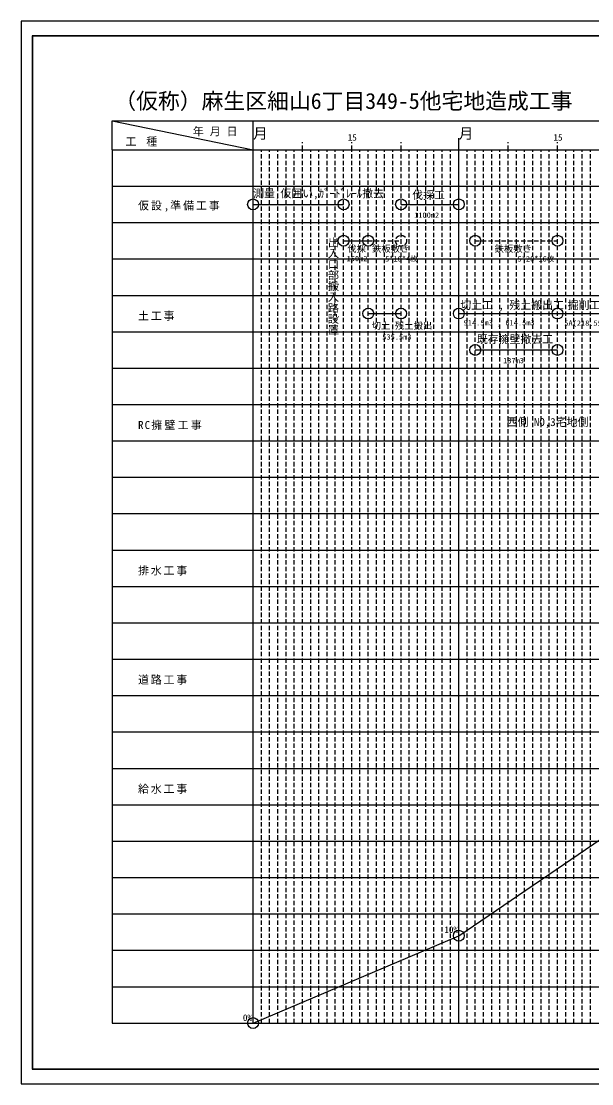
# Model space of a CAD drawing. Units: millimetres, scale not verified. Extents: x -20700 to 25880, y -14600 to 14600.
# Drawn here: x -20700 to -5017, y -14600 to 14600 of the extents above; entities that cross this region are included whole.
import ezdxf
from ezdxf.enums import TextEntityAlignment as Align

# ---------------------------------------------------------------- set-up
doc = ezdxf.new("R2010")
doc.units = ezdxf.units.MM
doc.header["$LTSCALE"] = 100
doc.linetypes.add('DASHED1', pattern=[1.8, 1.2, -0.6])
for name, color, linetype in [('0-0', 7, 'DASHED1'), ('0-1', 7, 'Continuous'), ('0-2_予定工程', 5, 'Continuous'), ('0-8', 7, 'Continuous'), ('0-B_出来高進捗率', 3, 'Continuous')]:
    doc.layers.add(name, color=color, linetype=linetype)
doc.styles.add('@ＭＳ ゴシック', font='')
doc.styles.add('ＭＳ ゴシック', font='')
doc.styles.add('ＭＳ Ｐ明朝', font='')
doc.styles.get('@ＭＳ ゴシック').set_extended_font_data('@MS Gothic')
doc.styles.get('ＭＳ ゴシック').set_extended_font_data('MS Gothic')
doc.styles.get('ＭＳ Ｐ明朝').set_extended_font_data('MS PMincho')

msp = doc.modelspace()

# ---------------------------------------------------------------- linework, layer by layer
at = {"layer": '0-0', "linetype": 'Continuous'}
for p, q in [((20400, 14200), (-20400, 14200)), ((20390, 14190), (-20390, 14190)), ((-18204.5, 11867.3), (19604.2, 11867.3)), ((-14325.8, -12932.7), (-14325.8, 11867.3)), ((-18204.5, 11067.3), (-18204.5, -12932.7)), ((-18204.5, 11067.3), (19604.2, 11067.3)), ((-18204.5, 10067.3), (19604.2, 10067.3)), ((-18204.5, 9067.3), (19604.2, 9067.3)), ((-18204.5, 8067.3), (19604.2, 8067.3)), ((-18204.5, 7067.3), (19604.2, 7067.3)), ((-18204.5, 6067.3), (19604.2, 6067.3)), ((-18204.5, 5067.3), (19604.2, 5067.3)), ((-18204.5, 4067.3), (19604.2, 4067.3)), ((-18204.5, 3067.3), (19604.2, 3067.3)), ((-18204.5, 2067.3), (19604.2, 2067.3)), ((-18204.5, 1067.3), (19604.2, 1067.3)), ((-18204.5, 67.3), (19604.2, 67.3)), ((-18204.5, -932.7), (19604.2, -932.7)), ((-18204.5, -1932.7), (19604.2, -1932.7)), ((-18204.5, -2932.7), (19604.2, -2932.7)), ((-18204.5, -3932.7), (19604.2, -3932.7)), ((-18204.5, -4932.7), (19604.2, -4932.7)), ((-18204.5, -5932.7), (19604.2, -5932.7)), ((-18204.5, -6932.7), (19604.2, -6932.7)), ((-18204.5, -7932.7), (19604.2, -7932.7)), ((-18204.5, -8932.7), (19604.2, -8932.7)), ((-18204.5, -9932.7), (19604.2, -9932.7)), ((-18204.5, -10932.7), (19604.2, -10932.7)), ((-18204.5, -11932.7), (19604.2, -11932.7)), ((-18204.5, -12932.7), (19604.2, -12932.7))]:
    msp.add_line(p, q, dxfattribs=at)
at = {"layer": '0-0'}
for p, q in [((-12969.8, 11067.3), (-12969.8, 11279.1)), ((-11613.8, 11067.3), (-11613.8, 11279.1)), ((-10257.8, 11067.3), (-10257.8, 11279.1)), ((-7314.8, 11067.3), (-7314.8, 11279.1)), ((-5958.8, 11067.3), (-5958.8, 11279.1)), ((-14099.8, -12932.7), (-14099.8, 11067.3)), ((-13873.8, -12932.7), (-13873.8, 11067.3)), ((-13647.8, -12932.7), (-13647.8, 11067.3)), ((-13421.8, -12932.7), (-13421.8, 11067.3)), ((-13195.8, -12932.7), (-13195.8, 11067.3)), ((-12969.8, -12932.7), (-12969.8, 11067.3)), ((-12743.8, -12932.7), (-12743.8, 11067.3)), ((-12517.8, -12932.7), (-12517.8, 11067.3)), ((-12291.8, -12932.7), (-12291.8, 11067.3)), ((-12065.8, -12932.7), (-12065.8, 11067.3)), ((-11839.8, -12932.7), (-11839.8, 11067.3)), ((-11613.8, -12932.7), (-11613.8, 11067.3)), ((-11387.8, -12932.7), (-11387.8, 11067.3)), ((-11161.8, -12932.7), (-11161.8, 11067.3)), ((-10935.8, -12932.7), (-10935.8, 11067.3)), ((-10709.8, -12932.7), (-10709.8, 11067.3)), ((-10483.8, -12932.7), (-10483.8, 11067.3)), ((-10257.8, -12932.7), (-10257.8, 11067.3)), ((-10031.8, -12932.7), (-10031.8, 11067.3)), ((-9805.8, -12932.7), (-9805.8, 11067.3)), ((-9579.8, -12932.7), (-9579.8, 11067.3)), ((-9353.8, -12932.7), (-9353.8, 11067.3)), ((-9127.8, -12932.7), (-9127.8, 11067.3)), ((-8901.8, -12932.7), (-8901.8, 11067.3)), ((-8444.8, -12932.7), (-8444.8, 11067.3)), ((-8218.8, -12932.7), (-8218.8, 11067.3)), ((-7992.8, -12932.7), (-7992.8, 11067.3)), ((-7766.8, -12932.7), (-7766.8, 11067.3)), ((-7540.8, -12932.7), (-7540.8, 11067.3)), ((-7314.8, -12932.7), (-7314.8, 11067.3)), ((-7088.8, -12932.7), (-7088.8, 11067.3)), ((-6862.8, -12932.7), (-6862.8, 11067.3)), ((-6636.8, -12932.7), (-6636.8, 11067.3)), ((-6410.8, -12932.7), (-6410.8, 11067.3)), ((-6184.8, -12932.7), (-6184.8, 11067.3)), ((-5958.8, -12932.7), (-5958.8, 11067.3)), ((-5732.8, -12932.7), (-5732.8, 11067.3)), ((-5506.8, -12932.7), (-5506.8, 11067.3)), ((-5280.8, -12932.7), (-5280.8, 11067.3)), ((-5054.8, -12932.7), (-5054.8, 11067.3))]:
    msp.add_line(p, q, dxfattribs=at)
at = {"layer": '0-0', "color": 1, "linetype": 'Continuous'}
msp.add_line((-8670.8, -12932.7), (-8670.8, 11382.8), dxfattribs=at)
at = {"layer": '0-0', "linetype": 'Continuous'}
for points in [[(-20400, 14200), (-20400, -14200), (20400, -14200)], [(-20390, 14190), (-20390, -14190), (20390, -14190)], [(-18204.5, 11067.3), (-18204.5, 11867.3), (-14325.8, 11067.3)]]:
    msp.add_lwpolyline(points, dxfattribs=at)
at = {"layer": '0-2_予定工程'}
for p, q in [((-14325.8, 9567.3), (-12291.8, 9567.3)), ((-12291.8, 9567.3), (-11839.8, 9567.3)), ((-10257.8, 9567.3), (-8670.8, 9567.3)), ((-11839.8, 8567.3), (-11161.8, 8567.3)), ((-11161.8, 6567.3), (-10257.8, 6567.3)), ((-8670.8, 6567.3), (-5958.8, 6567.3)), ((-5958.8, 6567.3), (-4814, 6567.3)), ((-8218.8, 5567.3), (-5958.8, 5567.3))]:
    msp.add_line(p, q, dxfattribs=at)
at = {"layer": '0-2_予定工程', "linetype": 'DASHED1'}
for p, q in [((-11161.8, 8567.3), (-10257.8, 8567.3)), ((-8218.8, 8567.3), (-5958.8, 8567.3))]:
    msp.add_line(p, q, dxfattribs=at)
at = {"layer": '0-2_予定工程'}
for centre in [(-14325.8, 9567.3), (-11839.8, 9567.3), (-10257.8, 9567.3), (-8670.8, 9567.3), (-11839.8, 8567.3), (-11161.8, 8567.3), (-8218.8, 8567.3), (-5958.8, 8567.3), (-11161.8, 6567.3), (-10257.8, 6567.3), (-8670.8, 6567.3), (-5958.8, 6567.3), (-8218.8, 5567.3), (-5958.8, 5567.3)]:
    msp.add_circle(centre, 150, dxfattribs=at)
at = {"layer": '0-2_予定工程', "linetype": 'DASHED1'}
msp.add_circle((-10257.8, 8567.3), 150, dxfattribs=at)
at = {"layer": '0-8'}
msp.add_line((-20700, -14600), (-100, -14600), dxfattribs=at)
msp.add_lwpolyline([(-100, 14600), (-20700, 14600), (-20700, -14600)], dxfattribs=at)
at = {"layer": '0-B_出来高進捗率'}
for p, q in [((-8670.8, -10532.7), (-3015.8, -6677.7)), ((-14325.8, -12932.7), (-8670.8, -10532.7))]:
    msp.add_line(p, q, dxfattribs=at)
for centre in [(-8670.8, -10532.7), (-14325.8, -12932.7)]:
    msp.add_circle(centre, 150, dxfattribs=at)

# ---------------------------------------------------------------- texts
at = {"layer": '0-0', "style": 'ＭＳ ゴシック'}
msp.add_text('（仮称）麻生区細山6丁目349-5他宅地造成工事', height=439.9, dxfattribs=at).set_placement((-18142.4, 12057.5), align=Align.BOTTOM_LEFT)
at = {"layer": '0-0', "char_height": 219.9, "attachment_point": 7, "style": 'ＭＳ Ｐ明朝'}
for s, insert in [('\\T1.22;年\\~月\\~日', (-15981.8, 11437.7)), ('\\T1.24;工\\~\\~種', (-17834, 11159.9))]:
    msp.add_mtext(s, dxfattribs=dict(at, insert=insert))
at = {"layer": '0-1', "style": 'ＭＳ ゴシック'}
for s, height, p in [('月', 293.3, (-14325.8, 11283.4)), ('月', 293.3, (-8670.8, 11283.4)), ('15', 183.3, (-11724.5, 11261.6)), ('15', 183.3, (-6069.5, 11261.6))]:
    msp.add_text(s, height=height, dxfattribs=at).set_placement(p, align=Align.BOTTOM_LEFT)
at = {"layer": '0-2_予定工程', "color": 7, "style": 'ＭＳ ゴシック'}
for s, height, p in [('測量,仮囲い,ｶﾞｰﾄﾞﾚｰﾙ撤去', 219.9, (-14325.8, 9691.8)), ('伐採工', 219.9, (-9954.2, 9648.1)), ('1100m2', 146.6, (-9899.3, 9154.2)), ('鉄板敷き', 183.3, (-11057.6, 8201.9)), ('鉄板敷き', 183.3, (-7687.7, 8201.9)), ('伐採', 183.3, (-11739.1, 8201.9)), ('150m2', 146.6, (-11755.9, 7962.1)), ('5*10*4枚', 146.6, (-10697, 7952.9)), ('5*20*16枚', 146.6, (-7056.5, 7952.9)), ('切土工 , 残土搬出工', 219.9, (-8629.8, 6622.8)), ('掘削工(擁壁部)', 219.9, (-5679.9, 6622.8)), ('切土,残土搬出', 183.3, (-11066.8, 6087.6)), ('914.5m3 , 614.5m3', 146.6, (-8537.8, 6197.4)), ('5A(218.55m3) 4A(50.32m3) 2.5A(46.5m3)', 146.6, (-5771.4, 6187.5)), ('535.5m3', 146.6, (-10774.1, 5807.1)), ('既存擁壁撤去工', 219.9, (-8177.4, 5685.2)), ('137m3', 146.6, (-7454.8, 5156.7)), ('西側 NO,3宅地側', 219.9, (-7356.1, 3409.1))]:
    msp.add_text(s, height=height, dxfattribs=at).set_placement(p, align=Align.BOTTOM_LEFT)
at = {"layer": '0-2_予定工程', "color": 7, "style": '@ＭＳ ゴシック'}
msp.add_text('出入口部搬入路設置', height=219.9, rotation=270, dxfattribs=at).set_placement((-12301.6, 8674.5), align=Align.BOTTOM_LEFT)
at = {"layer": '0-2_予定工程', "color": 7, "char_height": 219.9, "attachment_point": 7, "style": 'ＭＳ ゴシック'}
for s, insert in [('\\T1.18;仮設,準備工事', (-17488.8, 9367.3)), ('\\T1.17;土工事', (-17488.8, 6367.3)), ('\\T1.21;RC擁壁工事', (-17488.8, 3367.3)), ('\\T1.17;排水工事', (-17488.8, -632.7)), ('\\T1.17;道路工事', (-17488.8, -3632.7)), ('\\T1.17;給水工事', (-17488.8, -6632.7))]:
    msp.add_mtext(s, dxfattribs=dict(at, insert=insert))
at = {"layer": '0-B_出来高進捗率', "style": 'ＭＳ ゴシック'}
for s, p in [('10%', (-9068.9, -10512.3)), ('0%', (-14606.6, -12931.9))]:
    msp.add_text(s, height=183.3, dxfattribs=at).set_placement(p, align=Align.BOTTOM_LEFT)

doc.saveas('drawing.dxf')
